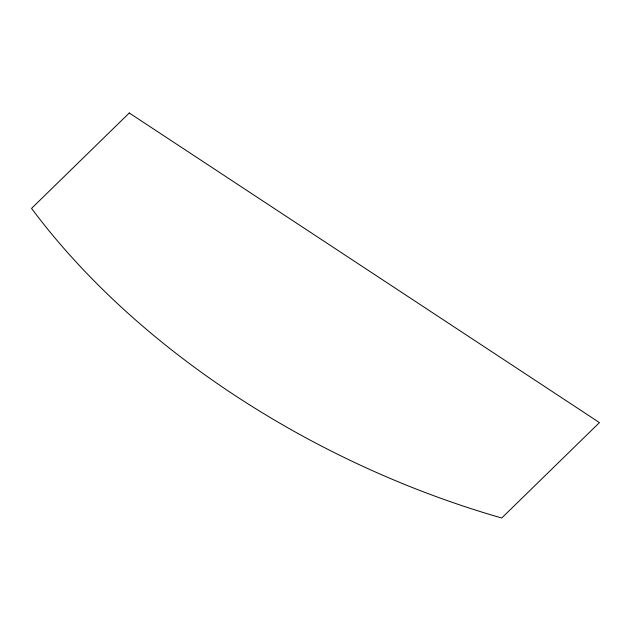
<?xml version="1.0" encoding="UTF-8"?>
<svg xmlns="http://www.w3.org/2000/svg" width="631" height="631" viewBox="0 0 631 631"><rect width="100%" height="100%" fill="white"/><g stroke="black" fill="none" stroke-linecap="round" stroke-linejoin="round"><path stroke-width="0.95" d="M129.268 112.996L31.55 208.396A608.789 373.134 25.5 0 0 501.732 518.004L599.45 422.604L129.268 112.996"/></g></svg>
